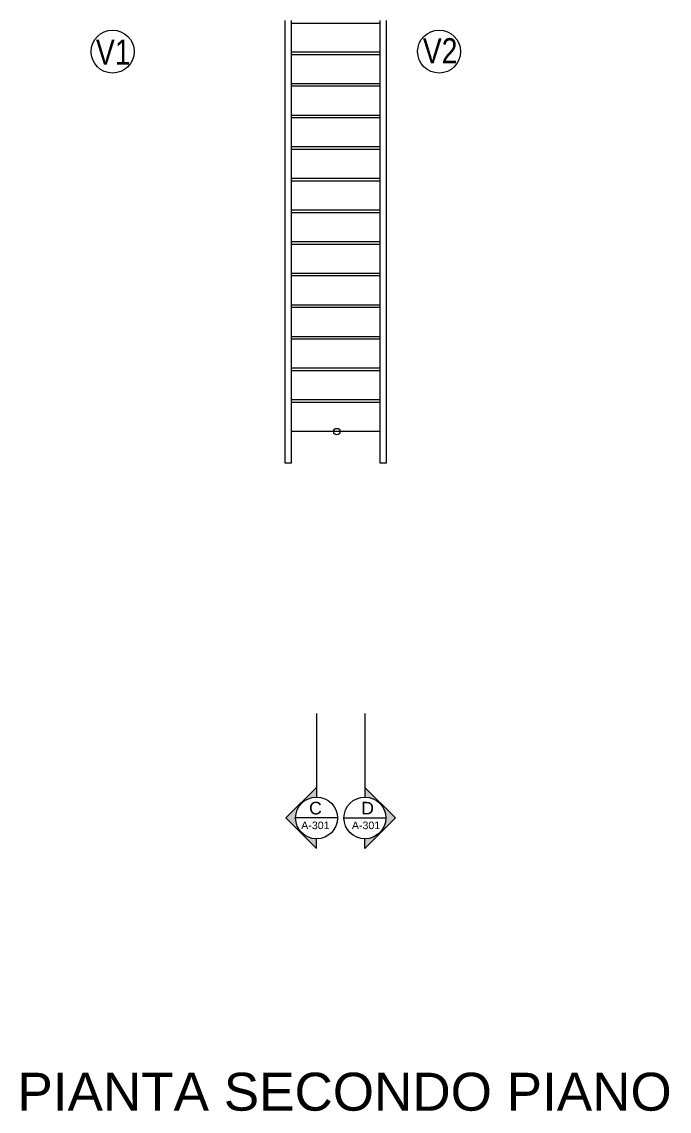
# Model space of a CAD drawing. Header units: millimetres. Extents: x 63 to 29918, y -8634 to 9350.
# Drawn here: x 21759 to 26873, y -8620 to -7 of the extents above; entities that cross this region are included whole.
import ezdxf

# ---------------------------------------------------------------- set-up
doc = ezdxf.new("R2010")
doc.units = ezdxf.units.MM
doc.layers.add('A-FLOR-LEVL', color=7, linetype='Continuous', lineweight=25)
doc.layers.add('G-ANNO-LOGO', color=3, linetype='Continuous')
doc.layers.add('quote', color=3, linetype='Continuous')
doc.styles.add('E-ROMANS', font='romans.shx', dxfattribs={"width": 0.8})
doc.styles.get("Standard").update_dxf_attribs({"font": 'arial.ttf'})

msp = doc.modelspace()

# ---------------------------------------------------------------- hatches: boundary and pattern name
at = {"layer": 'G-ANNO-LOGO'}
h = msp.add_hatch(dxfattribs=at)
h.set_pattern_fill('ANGLE', color=256, scale=0.275)
h.set_pattern_definition([(360, (22938.612, -8921.8986), (7e-10, 1.920875), [1.397, -0.523875]), (90, (22938.612, -8921.8986), (-1.920875, 7e-10), [1.397, -0.523875])])
h.paths.add_polyline_path([(24087.145, -6060.465), (24087.145, -6136.5, 0.41421356), (23921.815, -6301.83, 0.41421356), (24087.145, -6467.16), (24087.145, -6543.194), (23845.78, -6301.83)])
h = msp.add_hatch(dxfattribs=at)
h.set_pattern_fill('ANGLE', color=256, scale=0.275)
h.set_pattern_definition([(360, (23803.3805, -8921.8986), (7e-10, 1.920875), [1.397, -0.523875]), (90, (23803.3805, -8921.8986), (-1.920875, 7e-10), [1.397, -0.523875])])
h.paths.add_polyline_path([(24469.185, -6060.465), (24469.185, -6136.5, -0.41421356), (24634.514, -6301.83, -0.41421356), (24469.185, -6467.16), (24469.185, -6543.194), (24710.549, -6301.83)])

# ---------------------------------------------------------------- linework, layer by layer
at = {"layer": 'A-FLOR-LEVL'}
for p, q in [((23839.206, -3496.5), (23839.206, 3.5)), ((23889.206, -3496.5), (23889.206, 3.5)), ((24589.206, -3496.5), (24589.206, 3.5)), ((24639.206, -3496.5), (24639.206, 3.5)), ((23889.206, -16.5), (24589.206, -16.5)), ((24589.206, -246.5), (23889.206, -246.5)), ((24589.206, -266.503), (23889.206, -266.503)), ((24589.206, -496.503), (23889.206, -496.503)), ((24589.206, -516.506), (23889.206, -516.506)), ((24589.206, -746.506), (23889.206, -746.506)), ((24589.206, -766.509), (23889.206, -766.509)), ((24589.206, -996.509), (23889.206, -996.509)), ((24589.206, -1016.512), (23889.206, -1016.512)), ((24589.206, -1246.512), (23889.206, -1246.512)), ((24589.206, -1266.515), (23889.206, -1266.515)), ((24589.206, -1496.515), (23889.206, -1496.515)), ((24589.206, -1516.518), (23889.206, -1516.518)), ((24589.206, -1746.518), (23889.206, -1746.518)), ((24589.206, -1766.521), (23889.206, -1766.521)), ((24589.206, -1996.521), (23889.206, -1996.521)), ((24589.206, -2016.524), (23889.206, -2016.524)), ((24589.206, -2246.524), (23889.206, -2246.524)), ((24589.206, -2266.527), (23889.206, -2266.527)), ((24589.206, -2496.527), (23889.206, -2496.527)), ((24589.206, -2516.53), (23889.206, -2516.53)), ((24589.206, -2746.53), (23889.206, -2746.53)), ((24589.206, -2766.534), (23889.206, -2766.534)), ((24589.206, -2766.534), (23889.206, -2766.534)), ((24589.206, -2996.534), (23889.206, -2996.534)), ((24589.206, -3016.5), (23889.206, -3016.5)), ((24589.206, -3246.5), (23889.206, -3246.5)), ((23889.206, -3496.5), (23839.206, -3496.5)), ((24639.206, -3496.5), (24589.206, -3496.5))]:
    msp.add_line(p, q, dxfattribs=at)
msp.add_circle((24247.251, -3246.5), 25, dxfattribs=at)
at = {"layer": 'G-ANNO-LOGO'}
for p, q in [((24087.145, -5476.5), (24087.145, -6136.5)), ((24469.185, -5476.5), (24469.185, -6136.5)), ((24087.145, -6060.465), (23845.78, -6301.83)), ((24469.185, -6060.465), (24710.549, -6301.83)), ((23845.78, -6301.83), (24087.145, -6543.194)), ((24252.145, -6301.83), (23921.98, -6301.83)), ((24304.185, -6301.83), (24634.349, -6301.83)), ((24710.549, -6301.83), (24469.185, -6543.194)), ((24087.145, -6543.194), (24087.145, -6466.995)), ((24469.185, -6543.194), (24469.185, -6466.995))]:
    msp.add_line(p, q, dxfattribs=at)
for centre in [(24087.145, -6301.83), (24469.185, -6301.83)]:
    msp.add_circle(centre, 165.33, dxfattribs=at)
at = {"layer": 'quote'}
for centre in [(22475.91, -242.02), (25055.479, -242.02)]:
    msp.add_circle(centre, 170, dxfattribs=at)

# ---------------------------------------------------------------- texts
at = {"insert": (21724.235, -8316.213), "char_height": 300, "attachment_point": 1}
msp.add_mtext_dynamic_manual_height_columns('{\\C1;PIANTA SECONDO PIANO}', width=10941.31491, gutter_width=12.5, heights=[0], dxfattribs=at)
at = {"layer": 'G-ANNO-LOGO', "rotation": 360}
for s, width, insert, char_height, attachment_point in [('C', 316.74052, (24129.136, -6174.002), 100, 3), ('D', 316.74052, (24440.181, -6174.002), 100, 1), ('A-301', 732.55265, (24189.904, -6330.322), 60, 3), ('A-301', 732.55265, (24366.426, -6330.322), 60, 1)]:
    msp.add_mtext_dynamic_manual_height_columns(s, width=width, gutter_width=12.5, heights=[0], dxfattribs=dict(at, insert=insert, char_height=char_height, attachment_point=attachment_point))
at = {"layer": 'quote', "char_height": 200, "attachment_point": 1, "style": 'E-ROMANS'}
for s, insert in [('{\\fArial|b0|i0|c0|p34;V1}', (22344.224, -146.772)), ('{\\fArial|b0|i0|c0|p34;V2}', (24927.021, -136.091))]:
    msp.add_mtext_dynamic_manual_height_columns(s, width=0.2174, gutter_width=9, heights=[0], dxfattribs=dict(at, insert=insert))

doc.saveas('drawing.dxf')
